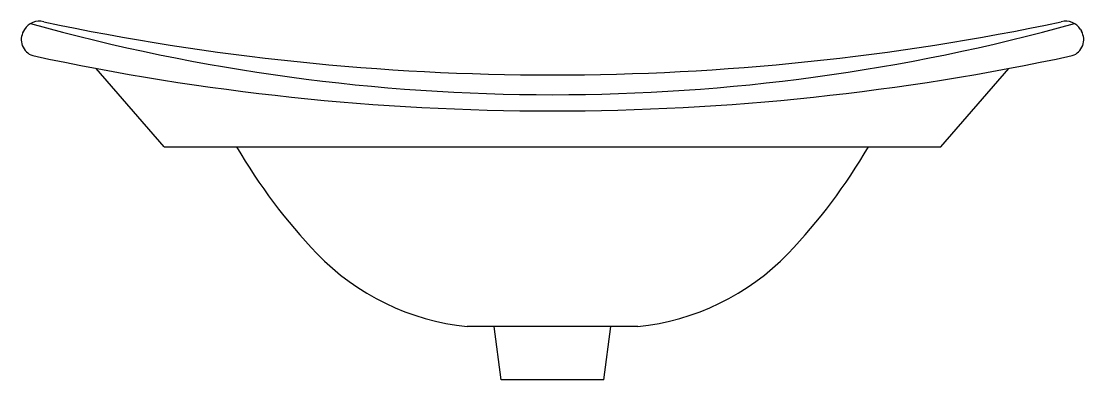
# Model space of a CAD drawing. Header units: millimetres. Extents: x 47.68 to 48.331, y -9.993 to -9.773.
import ezdxf

# ---------------------------------------------------------------- set-up
doc = ezdxf.new("R2010")
doc.units = ezdxf.units.MM
doc.header["$LTSCALE"] = 10

msp = doc.modelspace()

# ---------------------------------------------------------------- linework, layer by layer
for p, q in [((47.68207, -9.77853), (47.6815, -9.77952)), ((48.32916, -9.77853), (48.32973, -9.77952)), ((47.76761, -9.85036), (47.72606, -9.80233)), ((48.24361, -9.85036), (48.28516, -9.80233)), ((47.76761, -9.85036), (48.24361, -9.85036)), ((48.05791, -9.96064), (47.95331, -9.96064)), ((47.97411, -9.99336), (47.96995, -9.96064)), ((48.03711, -9.99336), (48.04127, -9.96064)), ((48.03711, -9.99336), (47.97411, -9.99336))]:
    msp.add_line(p, q)
for centre, radius, start, end in [((47.69102, -9.7837), 0.01034, 73.81394, 150), ((48.00561, -8.62411), 1.19432, 254.46554, 285.53446), ((48.00561, -8.29648), 1.50982, 258.08531, 281.91469), ((48.3202, -9.7837), 0.01034, 30, 106.18606), ((47.69045, -9.78469), 0.01034, 150, 251.15009), ((48.32077, -9.78469), 0.01034, 288.84991, 30), ((48.00561, -8.31665), 1.51175, 257.83756, 282.16244), ((48.10611, -9.68083), 0.33939, 209.96799, 223.82179), ((47.90511, -9.68083), 0.33939, 316.17821, 330.03201), ((47.9681, -9.81328), 0.14811, 223.82179, 264.2688), ((48.04312, -9.81328), 0.14811, 275.7312, 316.17821)]:
    msp.add_arc(centre, radius, start, end)

doc.saveas('drawing.dxf')
